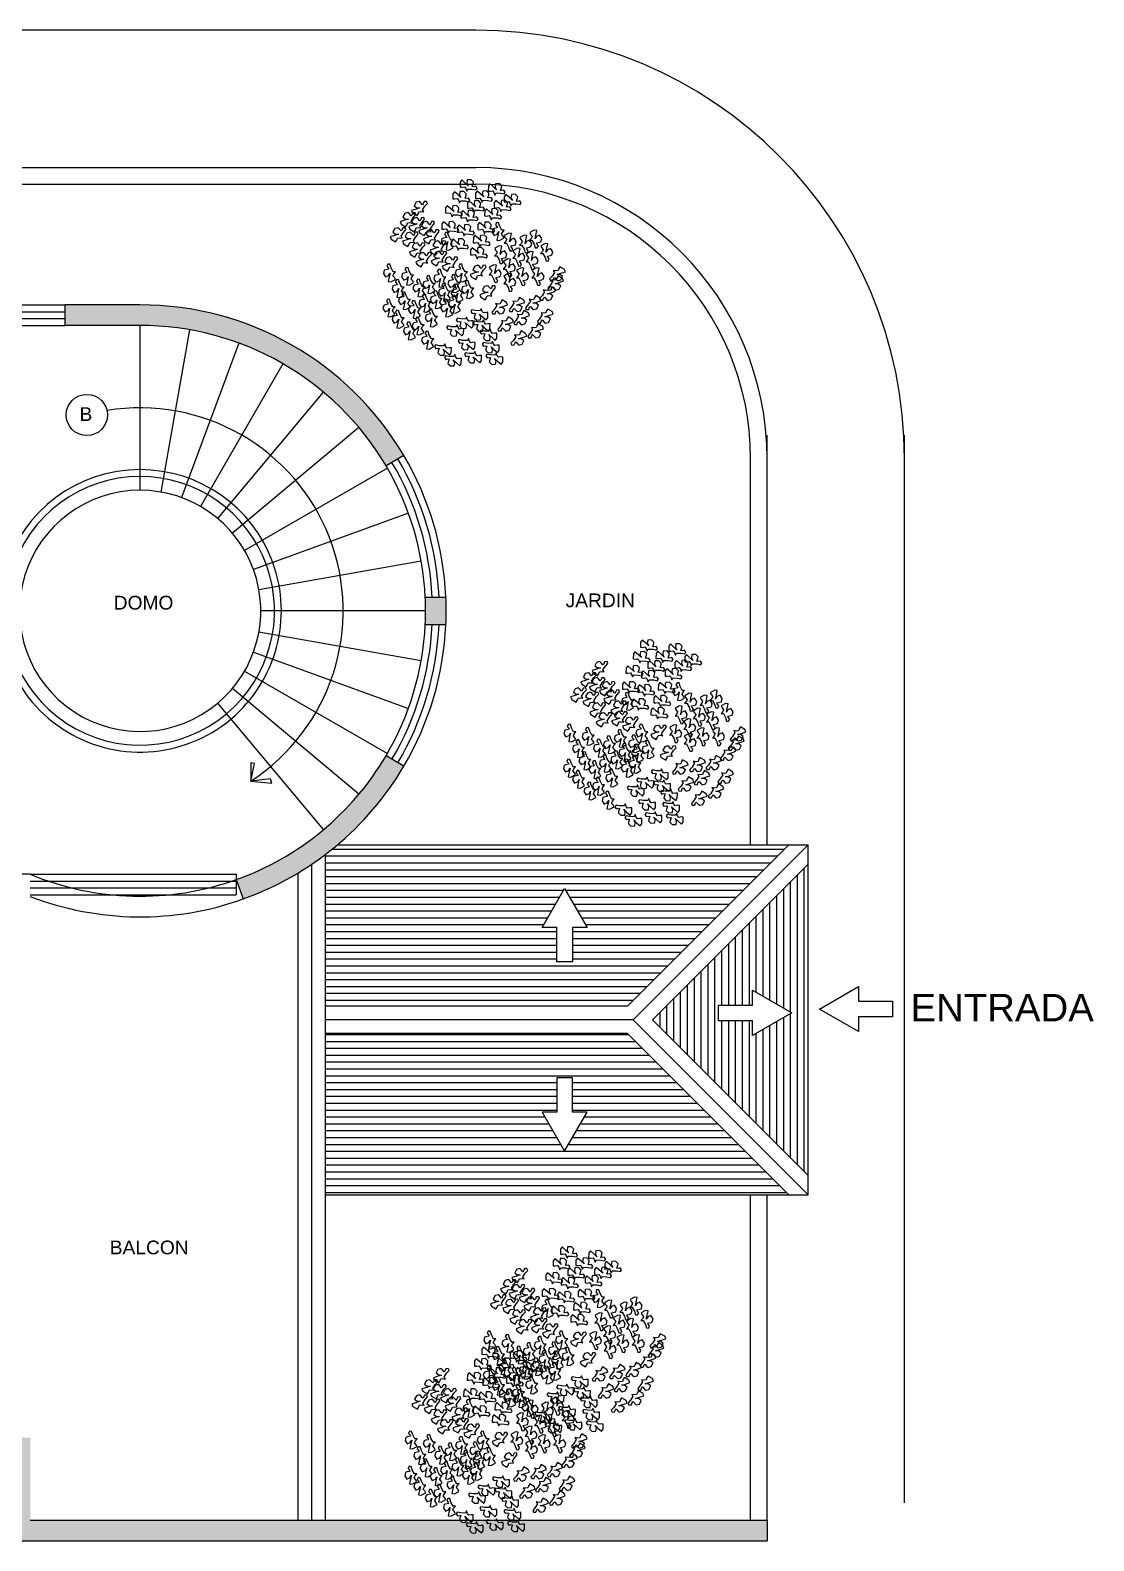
# Model space of a CAD drawing. Header units: inches. Extents: x -370 to 18, y -197 to 199.
# Drawn here: x -88.84 to -81.1, y -40.11 to -29.11 of the extents above; entities that cross this region are included whole.
import ezdxf

# ---------------------------------------------------------------- set-up
doc = ezdxf.new("R2010")
doc.units = ezdxf.units.IN
doc.header["$MEASUREMENT"] = 0
doc.layers.add('artefactos', color=1, linetype='Continuous')
doc.layers.add('MUEBLES', color=7, linetype='Continuous')
doc.styles.get("Standard").update_dxf_attribs({"font": 'arial.ttf'})
pattern_1 = [(0, (24.894817, 99.27667), (0, 0.05), [])]

# ---------------------------------------------------------------- blocks, each defined once
blk = doc.blocks.new('BRANCHS', base_point=(1.4853, 0.588))
for p, q in [((1.4971, 0.6014), (1.4858, 0.588)), ((1.4858, 0.588), (1.5005, 0.5883)), ((1.5146, 0.6522), (1.4864, 0.6366)), ((1.4864, 0.6366), (1.4921, 0.6254)), ((1.4921, 0.6254), (1.5019, 0.6135)), ((1.5019, 0.6135), (1.4971, 0.6014)), ((1.5005, 0.5883), (1.5139, 0.5633)), ((1.5313, 0.6501), (1.5146, 0.6522)), ((1.5199, 0.5964), (1.5255, 0.6211)), ((1.5292, 0.6122), (1.5199, 0.5964)), ((1.5255, 0.6211), (1.5313, 0.6501)), ((1.5291, 0.572), (1.5482, 0.5759)), ((1.5487, 0.6203), (1.5292, 0.6122)), ((1.5482, 0.5759), (1.5568, 0.5791)), ((1.5622, 0.5996), (1.5487, 0.6203)), ((1.5568, 0.5791), (1.5622, 0.5996)), ((1.5139, 0.5633), (1.5211, 0.5412)), ((1.5211, 0.5412), (1.5336, 0.5396)), ((1.5308, 0.5654), (1.5291, 0.572)), ((1.5407, 0.5536), (1.5308, 0.5654)), ((1.5336, 0.5396), (1.5407, 0.5536))]:
    blk.add_line(p, q)
blk = doc.blocks.new('A$C26DE234E')
at = {"xscale": 3, "yscale": 3, "zscale": 3}
for p, rotation in [((1.587, 3.314), 60.00000000000001), ((2.122, 3.24), 60.00000000000001), ((0.774, 2.92), 120), ((1.449, 3.092), 60.00000000000001), ((1.725, 2.917), 60.00000000000001), ((1.88, 3.102), 60.00000000000001), ((2.234, 2.926), 60.00000000000001), ((2.424, 3.037), 60.00000000000001), ((0.558, 2.708), 120), ((0.722, 2.615), 120), ((1.311, 2.825), 60.00000000000001), ((1.604, 2.732), 60.00000000000001), ((2.053, 2.769), 60.00000000000001), ((0.368, 2.421), 120), ((0.601, 2.338), 120), ((0.912, 2.541), 120), ((0.998, 2.384), 120), ((1.242, 2.52), 60.00000000000001), ((1.535, 2.464), 60.00000000000001), ((1.923, 2.51), 60.00000000000001), ((2.3, 2.573), 180), ((0.731, 2.135), 120), ((1.127, 2.172), 120), ((1.334, 2.388), 180), ((1.423, 2.196), 60.00000000000001), ((1.785, 2.03), 60.00000000000001), ((1.837, 2.261), 60.00000000000001), ((0.851, 1.95), 120), ((1.145, 1.968), 120), ((1.352, 1.867), 120), ((0.239, 1.787), 180), ((0.584, 1.723), 180), ((1.196, 1.686), 180), ((1.464, 1.584), 180), ((1.602, 1.787), 180), ((1.886, 1.71), 120), ((3.194, 1.637), 299.9999999999999), ((3.228, 1.812), 299.9999999999999), ((0.403, 1.492), 180), ((0.8, 1.501), 180), ((0.989, 1.566), 180), ((1.283, 1.418), 180), ((1.524, 1.408), 180), ((1.723, 1.473), 180), ((2.067, 1.322), 120), ((3.039, 1.443), 299.9999999999999), ((0.231, 1.122), 180), ((0.524, 1.261), 180), ((0.714, 1.094), 180), ((0.912, 1.214), 180), ((1.127, 1.279), 180), ((1.326, 1.122), 180), ((1.472, 1.196), 180), ((1.863, 1.086), 240), ((2.133, 1.184), 299.9999999999999), ((2.461, 1.23), 299.9999999999999), ((2.771, 1.267), 299.9999999999999), ((0.403, 0.91), 180), ((0.782, 0.78), 180), ((1.033, 0.937), 180), ((1.587, 0.929), 240), ((1.906, 0.873), 240), ((2.245, 0.861), 299.9999999999999), ((2.547, 0.981), 299.9999999999999), ((2.996, 1.009), 299.9999999999999), ((0.619, 0.688), 180), ((0.964, 0.512), 180), ((1.406, 0.781), 240), ((1.622, 0.522), 240), ((2.036, 0.698), 240), ((2.495, 0.593), 299.9999999999999), ((2.814, 0.731), 299.9999999999999), ((1.173, 0.42), 240), ((1.363, 0.217), 240), ((1.743, 0.273), 240), ((2.079, 0.467), 240), ((2.148, 0.245), 240)]:
    blk.add_blockref('BRANCHS', p, dxfattribs=dict(at, rotation=rotation))
for p in [(2.297, 2.326), (2.59, 2.289), (2.78, 2.382), (2.987, 2.132), (2.116, 2.086), (2.28, 1.837), (2.461, 2.04), (2.711, 1.975), (2.012, 1.726), (2.288, 1.559), (2.53, 1.67), (2.823, 1.67)]:
    blk.add_blockref('BRANCHS', p, dxfattribs=at)

msp = doc.modelspace()

# ---------------------------------------------------------------- hatches: boundary and pattern name
h = msp.add_hatch(color=256)
h.dxf.hatch_style = 1
h.paths.add_polyline_path([(-88.04007, -31.10993), (-88.58753, -31.10993), (-88.58753, -31.25993), (-88.04007, -31.25993, -0.2654735), (-86.24993, -32.28246), (-86.12072, -32.20626, 0.2654735)])
h = msp.add_hatch(color=256)
h.dxf.hatch_style = 1
h.paths.add_polyline_path([(-85.96422, -33.23819, -0.02407252), (-85.96422, -33.43819), (-85.81405, -33.43819, 0.02245033), (-85.81405, -33.23819)])
h = msp.add_hatch(color=256)
h.dxf.hatch_style = 1
h.paths.add_polyline_path([(-86.12072, -34.47011), (-86.24993, -34.39391, -0.17536903), (-87.34007, -35.29501), (-87.28955, -35.43625, 0.17536903)])
h = msp.add_hatch()
h.set_pattern_fill('LINE', color=8, scale=0.4)
h.set_pattern_definition(pattern_1)
h.paths.add_polyline_path([(-83.31735, -35.04145), (-86.60339, -35.04145, -0.01246635), (-86.69007, -35.11094), (-86.69007, -36.21645), (-84.49235, -36.21645)])
h.paths.add_polyline_path([(-85.11447, -35.64491), (-84.94983, -35.35975), (-84.78519, -35.64491), (-84.89248, -35.64491), (-84.89248, -35.89317), (-85.00717, -35.89317), (-85.00717, -35.64491)], flags=16)
h = msp.add_hatch()
h.set_pattern_fill('LINE', color=8, scale=0.4, angle=90)
h.set_pattern_definition([(90, (24.894817, 99.27667), (-0.05, 3e-18), [])])
h.paths.add_polyline_path([(-84.30951, -36.31645), (-83.17593, -37.45003), (-83.17593, -35.18287)])
h.paths.add_polyline_path([(-83.82995, -36.32329), (-83.82995, -36.2086), (-83.58168, -36.2086), (-83.58168, -36.1013), (-83.29652, -36.26594), (-83.58168, -36.43058), (-83.58168, -36.32329)], flags=16)
h = msp.add_hatch()
h.set_pattern_fill('LINE', color=8, scale=0.4)
h.set_pattern_definition(pattern_1)
h.paths.add_polyline_path([(-86.69007, -36.41645), (-86.69007, -37.59145), (-83.31735, -37.59145), (-84.49235, -36.41645)])
h.paths.add_polyline_path([(-85.11447, -36.98799), (-85.00717, -36.98799), (-85.00717, -36.73972), (-84.89248, -36.73972), (-84.89248, -36.98799), (-84.78519, -36.98799), (-84.94983, -37.27315)], flags=16)
h = msp.add_hatch(color=256)
h.dxf.hatch_style = 1
h.paths.add_polyline_path([(-83.47593, -39.95993), (-88.84007, -39.95993), (-88.84007, -39.35993), (-88.99007, -39.35993), (-88.99007, -39.95993), (-98.32593, -39.95993), (-98.32593, -40.10993), (-83.47593, -40.10993)])

# ---------------------------------------------------------------- linework, layer by layer
at = {"color": 8}
for p, q in [((-85.59593, -29.10993), (-103.40267, -29.10993)), ((-82.47593, -39.83334), (-82.47593, -32.05993))]:
    msp.add_line(p, q, dxfattribs=at)
at = {"color": 2}
for p, q in [((-98.32593, -30.10993), (-85.59593, -30.10993)), ((-98.32593, -30.22993), (-85.59593, -30.22993)), ((-89.78753, -31.15993), (-88.58753, -31.15993)), ((-89.78753, -31.20993), (-88.58753, -31.20993)), ((-88.04007, -32.45993), (-88.04007, -31.25993)), ((-87.88756, -32.47327), (-87.67918, -31.2915)), ((-87.32127, -31.38819), (-87.73969, -32.51289)), ((-87.00124, -31.53819), (-87.60107, -32.57752)), ((-87.47553, -32.6654), (-86.70419, -31.74615)), ((-86.44803, -32.00231), (-87.36728, -32.77365)), ((-86.12072, -32.20626), (-86.24993, -32.28246)), ((-86.24024, -32.29906), (-87.27947, -32.89906)), ((-86.08714, -32.62738), (-87.21477, -33.0378)), ((-86.70419, -34.93023), (-87.47553, -34.01097)), ((-86.70419, -34.93023), (-87.47553, -34.01097)), ((-86.12072, -34.47011), (-86.24993, -34.39391)), ((-86.69007, -39.95993), (-86.69007, -35.11094))]:
    msp.add_line(p, q, dxfattribs=at)
at = {"color": 1}
for p, q in [((-89.78753, -31.10993), (-88.58753, -31.10993)), ((-89.78753, -31.25993), (-88.58753, -31.25993)), ((-85.99338, -32.9773), (-87.17515, -33.18568)), ((-85.96181, -33.33819), (-87.16181, -33.33819)), ((-87.17515, -33.4907), (-85.99338, -33.69907)), ((-87.21477, -33.63857), (-86.08714, -34.04899)), ((-87.27947, -33.77732), (-86.24024, -34.37732)), ((-86.44803, -34.67407), (-87.36728, -33.90272))]:
    msp.add_line(p, q, dxfattribs=at)
at = {"color": 4}
for p, q in [((-88.04007, -31.10993), (-88.58753, -31.10993)), ((-88.58753, -31.10993), (-88.58753, -31.25993)), ((-88.04007, -31.25993), (-88.58753, -31.25993)), ((-85.96422, -33.23819), (-85.81181, -33.23819)), ((-85.96422, -33.43819), (-85.81181, -33.43819)), ((-88.84007, -35.2563), (-91.63753, -35.2563)), ((-87.34007, -35.29501), (-87.28955, -35.43625)), ((-88.84007, -39.95993), (-83.47593, -39.95993)), ((-83.47593, -39.95993), (-83.47593, -40.10993)), ((-101.62593, -40.10993), (-83.47593, -40.10993))]:
    msp.add_line(p, q, dxfattribs=at)
at = {"color": 3}
for p, q in [((-83.47593, -35.04145), (-83.47593, -32.05993)), ((-83.59593, -35.04145), (-83.59593, -32.22993)), ((-83.31735, -35.04145), (-84.49235, -36.21645)), ((-83.17593, -35.04145), (-84.45093, -36.31645)), ((-83.17593, -35.04145), (-84.45093, -36.31645)), ((-86.79007, -39.95993), (-86.79007, -35.18281)), ((-83.17593, -35.18287), (-84.30951, -36.31645)), ((-88.84007, -35.2563), (-87.34007, -35.2563)), ((-88.84007, -35.3063), (-87.34007, -35.3063)), ((-87.34007, -35.2563), (-87.34007, -35.4063)), ((-86.89007, -39.95993), (-86.89007, -35.24676)), ((-88.84007, -35.3563), (-87.34007, -35.3563)), ((-88.84007, -35.4063), (-87.34007, -35.4063)), ((-84.49235, -36.21645), (-86.69007, -36.21645)), ((-84.45093, -36.31645), (-86.69007, -36.31645)), ((-83.17593, -37.59145), (-84.45093, -36.31645)), ((-83.17593, -37.59145), (-84.45093, -36.31645)), ((-83.17593, -37.45003), (-84.30951, -36.31645)), ((-84.49235, -36.41645), (-86.69007, -36.41645)), ((-83.31735, -37.59145), (-84.49235, -36.41645)), ((-83.59593, -39.95993), (-83.59593, -37.59145)), ((-83.47593, -39.95993), (-83.47593, -37.59145))]:
    msp.add_line(p, q, dxfattribs=at)
at = {"color": 2, "ltscale": 0.3}
for p, q in [((-86.60339, -35.04145), (-83.17593, -35.04145)), ((-83.17593, -37.59145), (-83.17593, -35.04145)), ((-86.69007, -37.59145), (-83.17593, -37.59145))]:
    msp.add_line(p, q, dxfattribs=at)
at = {"color": 4}
msp.add_circle((-88.42783, -31.91169), 0.15014, dxfattribs=at)
at = {"color": 8}
for centre, radius, start, end in [((-85.59593, -32.22993), 3.12, 0, 90), ((-88.04007, -33.33819), 2.07826, 247.360156, 289.683254), ((-88.04007, -33.33819), 2.22826, 248.959707, 289.683254)]:
    msp.add_arc(centre, radius, start, end, dxfattribs=at)
at = {"color": 3}
for radius in [2.12, 2]:
    msp.add_arc((-85.59593, -32.22993), radius, 0, 90, dxfattribs=at)
at = {"color": 4}
for radius, start, end in [(2.22826, 30.529706, 90), (2.07826, 30.529706, 90), (2.07826, 357.242025, 2.757975), (2.22826, 357.427813, 2.572187), (2.07826, 289.683254, 329.470294), (2.22826, 289.683254, 329.470294)]:
    msp.add_arc((-88.04007, -33.33819), radius, start, end, dxfattribs=at)
at = {"color": 1}
for radius, start, end in [(1.47826, 303.011461, 99.385411), (2.22826, 2.63127, 30.529706), (1.02826, 310, 90), (2.07826, 2.693132, 30.529706), (0.97826, 310, 90), (0.87826, 310, 90), (2.07826, 329.470294, 357.242025), (2.22826, 329.470294, 357.36873)]:
    msp.add_arc((-88.04007, -33.33819), radius, start, end, dxfattribs=at)
at = {"color": 2}
for radius, start, end in [(1.02826, 90, 310), (2.12826, 2.693132, 30.529706), (2.17826, 2.63127, 30.529706), (0.97826, 90, 310), (0.87826, 90, 310), (2.12826, 329.470294, 357.306868), (2.17826, 329.470294, 357.36873)]:
    msp.add_arc((-88.04007, -33.33819), radius, start, end, dxfattribs=at)
at = {"layer": 'MUEBLES', "color": 1}
msp.add_lwpolyline([(-87.2347, -34.4453), (-87.2347, -34.5778), (-87.08021, -34.59268), (-87.09036, -34.5606), (-87.2347, -34.5778), (-87.20701, -34.44918), (-87.2347, -34.4453)], dxfattribs=at)
at = {"layer": 'MUEBLES', "color": 2}
for points in [[(-84.89248, -35.64491), (-84.89248, -35.89317), (-85.00717, -35.89317), (-85.00717, -35.64491), (-85.11447, -35.64491), (-84.94983, -35.35975), (-84.78519, -35.64491), (-84.89248, -35.64491)], [(-82.81009, -36.18014), (-82.56182, -36.18014), (-82.56182, -36.29483), (-82.81009, -36.29483), (-82.81009, -36.40212), (-83.09525, -36.23749), (-82.81009, -36.07285), (-82.81009, -36.18014)], [(-83.58168, -36.32329), (-83.82995, -36.32329), (-83.82995, -36.2086), (-83.58168, -36.2086), (-83.58168, -36.1013), (-83.29652, -36.26594), (-83.58168, -36.43058), (-83.58168, -36.32329)], [(-84.89248, -36.98799), (-84.89248, -36.73972), (-85.00717, -36.73972), (-85.00717, -36.98799), (-85.11447, -36.98799), (-84.94983, -37.27315), (-84.78519, -36.98799), (-84.89248, -36.98799)]]:
    msp.add_lwpolyline(points, dxfattribs=at)

# ---------------------------------------------------------------- block references
at = {"layer": 'artefactos', "xscale": 0.3839999999999861, "yscale": 0.3839999999999861, "zscale": 0.3839999999999861}
for p in [(-86.27243, -31.55463), (-84.95872, -34.90504), (-85.54195, -39.32454), (-86.11422, -40.05366)]:
    msp.add_blockref('A$C26DE234E', p, dxfattribs=at)

# ---------------------------------------------------------------- texts
at = {"color": 2}
for s, insert, char_height, attachment_point in [('B', (-88.48134, -31.95544), 0.1, 7), ('JARDIN', (-84.94235, -33.21172), 0.1, 1), ('DOMO', (-88.23233, -33.22865), 0.1, 1), ('ENTRADA', (-82.43212, -36.12745), 0.2, 1), ('BALCON ', (-88.26117, -37.9238), 0.1, 1)]:
    msp.add_mtext(s, dxfattribs=dict(at, insert=insert, char_height=char_height, attachment_point=attachment_point))

doc.saveas('drawing.dxf')
